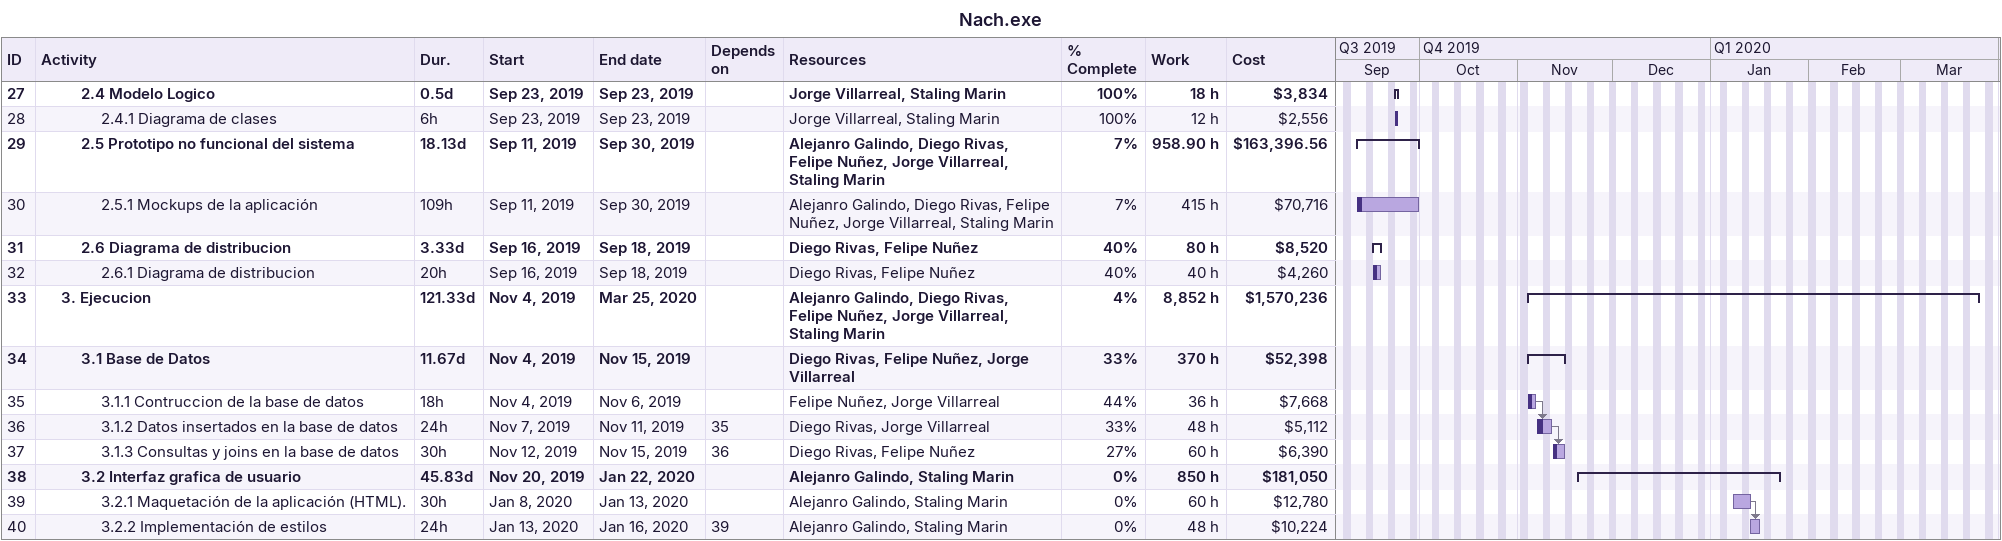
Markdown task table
Nach.exe

| ID | Level | Task | Duration | Start | Finish | Predecessors | Resources | % complete | Work (h) | Cost ($) |
|---|---|---|---|---|---|---|---|---|---|---|
| 27 | 3 | **2.4 Modelo Logico** | 0.5d | 2019-09-23 | 2019-09-23 |  | Jorge Villarreal, Staling Marin | 100 | 18 | 3834 |
| 28 | 4 | 2.4.1 Diagrama de clases | 6h | 2019-09-23 | 2019-09-23 |  | Jorge Villarreal, Staling Marin | 100 | 12 | 2556 |
| 29 | 3 | **2.5 Prototipo no funcional del sistema** | 18.13d | 2019-09-11 | 2019-09-30 |  | Alejanro Galindo, Diego Rivas, Felipe Nuñez, Jorge Villarreal, Staling Marin | 7 | 958.90 | 163396.56 |
| 30 | 4 | 2.5.1 Mockups de la aplicación | 109h | 2019-09-11 | 2019-09-30 |  | Alejanro Galindo, Diego Rivas, Felipe Nuñez, Jorge Villarreal, Staling Marin | 7 | 415 | 70716 |
| 31 | 3 | **2.6 Diagrama de distribucion** | 3.33d | 2019-09-16 | 2019-09-18 |  | Diego Rivas, Felipe Nuñez | 40 | 80 | 8520 |
| 32 | 4 | 2.6.1 Diagrama de distribucion | 20h | 2019-09-16 | 2019-09-18 |  | Diego Rivas, Felipe Nuñez | 40 | 40 | 4260 |
| 33 | 2 | **3. Ejecucion** | 121.33d | 2019-11-04 | 2020-03-25 |  | Alejanro Galindo, Diego Rivas, Felipe Nuñez, Jorge Villarreal, Staling Marin | 4 | 8852 | 1570236 |
| 34 | 3 | **3.1 Base de Datos** | 11.67d | 2019-11-04 | 2019-11-15 |  | Diego Rivas, Felipe Nuñez, Jorge Villarreal | 33 | 370 | 52398 |
| 35 | 4 | 3.1.1 Contruccion de la base de datos | 18h | 2019-11-04 | 2019-11-06 |  | Felipe Nuñez, Jorge Villarreal | 44 | 36 | 7668 |
| 36 | 4 | 3.1.2 Datos insertados en la base de datos | 24h | 2019-11-07 | 2019-11-11 | 35 | Diego Rivas, Jorge Villarreal | 33 | 48 | 5112 |
| 37 | 4 | 3.1.3 Consultas y joins en la base de datos | 30h | 2019-11-12 | 2019-11-15 | 36 | Diego Rivas, Felipe Nuñez | 27 | 60 | 6390 |
| 38 | 3 | **3.2 Interfaz grafica de usuario** | 45.83d | 2019-11-20 | 2020-01-22 |  | Alejanro Galindo, Staling Marin | 0 | 850 | 181050 |
| 39 | 4 | 3.2.1 Maquetación de la aplicación (HTML). | 30h | 2020-01-08 | 2020-01-13 |  | Alejanro Galindo, Staling Marin | 0 | 60 | 12780 |
| 40 | 4 | 3.2.2 Implementación de estilos | 24h | 2020-01-13 | 2020-01-16 | 39 | Alejanro Galindo, Staling Marin | 0 | 48 | 10224 |
